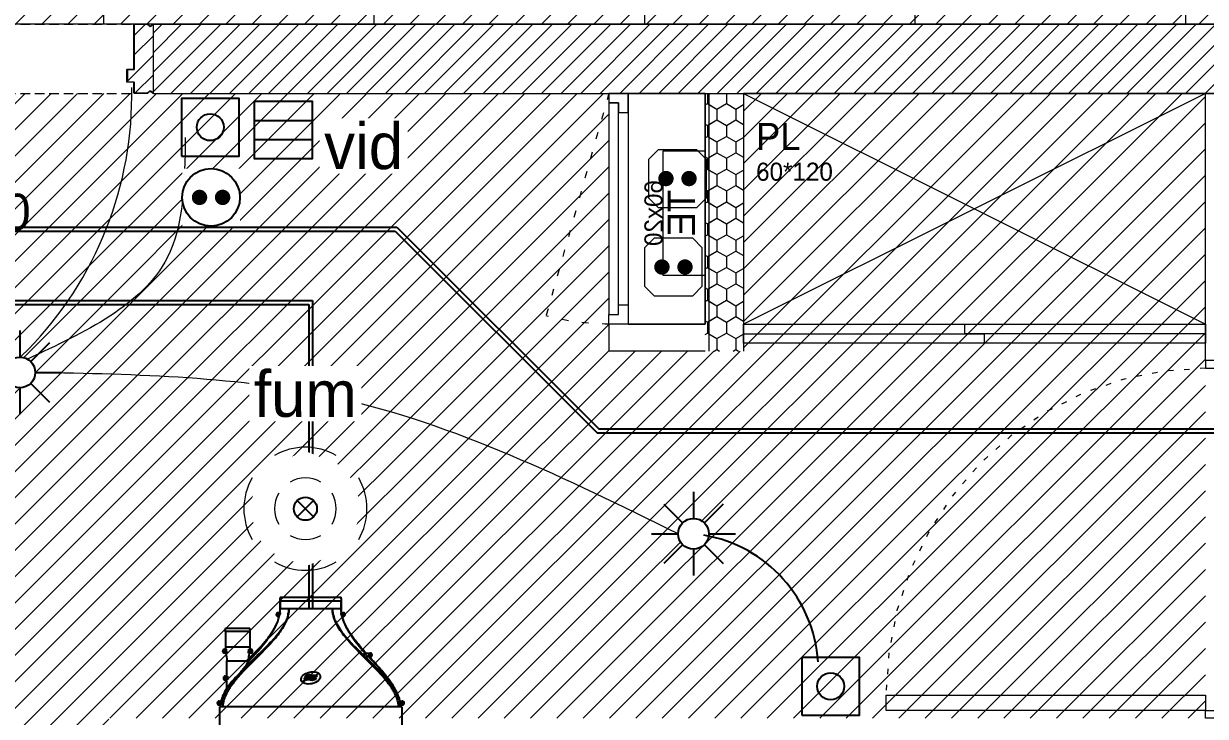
# Model space of a CAD drawing. Header units: centimetres. Extents: x 2666 to 9670, y 1889 to 5633.
# Drawn here: x 5500.8 to 5808, y 3972.4 to 4152.5 of the extents above; entities that cross this region are included whole.
import ezdxf

# ---------------------------------------------------------------- set-up
doc = ezdxf.new("R2010")
doc.units = ezdxf.units.CM
doc.header["$LTSCALE"] = 12.7
for name, pattern in [('Style de ligne -13', [0.295276, 0.19685, -0.098425]), ('Style de ligne -18', [0.328084, 0.109361, -0.218723]), ('Style de ligne -5', [0.41656, 0.13885, -0.27771])]:
    doc.linetypes.add(name, pattern=pattern)
for name, color, linetype, lineweight in [('B Faux plafonds', 7, 'Continuous', 5), ('B Faux plafonds-1', 7, 'Continuous', 5), ('B GÈnÈral', 7, 'Continuous', 5), ('B Général', 7, 'Continuous', 5), ('C ANNOTATIONS-prestations', 7, 'Continuous', 5), ('C ANNOTATIONS-prestations-1', 7, 'Continuous', 5), ('F REMPLISSAGE-TE', 7, 'Continuous', 13), ('F REMPLISSAGE-TE-1', 7, 'Continuous', 5), ('prlm-ELEC-CFA', 1, 'Continuous', 25), ('prlm-ELEC-CFO', 1, 'Continuous', 25), ('prlm-ELEC-SSI', 1, 'Continuous', 25)]:
    doc.layers.add(name, color=color, linetype=linetype, lineweight=lineweight)
doc.layers.add('prlm-CHAUFF', color=4, linetype='Continuous')
doc.styles.add('Eurostile', font='')
doc.styles.add('prlm-elec-cfa', font='comic.ttf', dxfattribs={"height": 12})
doc.styles.add('prlm-elec-ssi', font='comic.ttf', dxfattribs={"height": 12})
doc.styles.get('Eurostile').set_extended_font_data('Eurostile')
pattern_1 = [(45, (0, 0.2205), (-3.5277778, 3.3072917), [])]
pattern_2 = [(-90, (-81.019, 107.5736), (2.4602994, -4.2613636), [2.840909, -5.681818]), (30, (-81.019, 107.5736), (2.4602994, 4.2613636), [2.840909, -5.681818]), (-30, (-76.0983, 104.7327), (4.9205988, -9e-09), [2.840909, -5.681818])]

# ---------------------------------------------------------------- blocks, each defined once
blk = doc.blocks.new('xi.SPOT')
at = {"color": 0, "lineweight": 5}
blk.add_wipeout([(-4, 0), (-2.83, -2.83), (0, -4), (2.83, -2.83), (4, 0), (2.83, 2.83), (0, 4), (-2.83, 2.83)], dxfattribs=at).dxf.layer = 'prlm-ELEC-CFO'
at = {"layer": 'prlm-ELEC-CFO', "color": 0, "linetype": 'ByBlock', "lineweight": -2, "flags": 128}
for points in [[(0, 10.88), (0, 4)], [(-7.69, 7.69), (-2.83, 2.83)], [(7.69, 7.69), (2.83, 2.83)], [(-10.88, 0), (-4, 0)], [(4, 0), (10.88, 0)], [(-2.83, -2.83), (-7.69, -7.69)], [(2.83, -2.83), (7.69, -7.69)], [(0, -4), (0, -10.88)]]:
    blk.add_lwpolyline(points, dxfattribs=at)
at = {"layer": 'prlm-ELEC-CFO', "color": 0, "linetype": 'ByBlock', "lineweight": -2}
blk.add_circle((0, 0), 4, dxfattribs=at)
blk = doc.blocks.new('xi.BP')
at = {"layer": 'prlm-ELEC-CFO', "color": 0, "flags": 128}
blk.add_lwpolyline([(-7.5, -7.5), (7.5, -7.5), (7.5, 7.5), (-7.5, 7.5)], close=True, dxfattribs=at)
at = {"layer": 'prlm-ELEC-CFO', "color": 0}
blk.add_circle((0, 0), 3.5, dxfattribs=at)
blk = doc.blocks.new('xi.FUM')
at = {"color": 0}
blk.add_wipeout([(-10.61, -10.61), (-15, 0), (-10.61, 10.61), (0, 15), (10.61, 10.61), (15, 0), (10.61, -10.61), (0, -15)], dxfattribs=at).dxf.layer = 'prlm-ELEC-SSI'
at = {"layer": 'prlm-ELEC-SSI', "color": 0}
for points in [[(-2.12, 2.12), (2.12, -2.12)], [(2.12, 2.12), (-2.12, -2.12)]]:
    blk.add_lwpolyline(points, dxfattribs=at)
blk.add_circle((0, 0), 3, dxfattribs=at)
at = {"layer": 'prlm-ELEC-SSI', "color": 0, "lineweight": 13}
for radius, start, end in [(16, 60, 120), (16, 150, 210), (8, 60, 120), (16, 330, 30), (8, 150, 210), (8, 330, 30), (8, 240, 300), (16, 240, 300)]:
    blk.add_arc((0, 0), radius, start, end, dxfattribs=at)
blk = doc.blocks.new('xi.VID')
at = {"layer": 'prlm-ELEC-CFA', "color": 0, "linetype": 'ByBlock', "lineweight": -2, "flags": 128}
blk.add_lwpolyline([(-7.5, 7.5), (7.5, 7.5), (7.5, -7.5), (-7.5, -7.5)], close=True, dxfattribs=at)
at = {"layer": 'prlm-ELEC-CFA', "color": 0}
for points in [[(-7.5, 2.5), (7.5, 2.5)], [(-7.5, -2.5), (7.5, -2.5)]]:
    blk.add_lwpolyline(points, dxfattribs=at)
blk = doc.blocks.new('xi.PC')
at = {"color": 0, "lineweight": 5}
blk.add_wipeout([(-7.5, -7.5), (7.5, -7.5), (7.5, 7.5), (-7.5, 7.5)], dxfattribs=at).dxf.layer = 'prlm-ELEC-CFO'
at = {"layer": 'prlm-ELEC-CFO', "color": 0, "linetype": 'ByBlock', "lineweight": 5, "const_width": 2}
for points in [[(-4, 0, 1), (-2, 0, 1)], [(2, 0, 1), (4, 0, 1)]]:
    blk.add_lwpolyline(points, format="xyb", close=True, dxfattribs=at)
at = {"layer": 'prlm-ELEC-CFO', "color": 0, "linetype": 'ByBlock', "lineweight": -2}
blk.add_circle((0, 0), 7.5, dxfattribs=at)
blk = doc.blocks.new('xi.PCGTL')
at = {"layer": 'prlm-ELEC-CFO', "color": 0, "lineweight": 0}
blk.add_lwpolyline([(-7.5, -5), (-5, -7.5), (5, -7.5), (7.5, -5), (7.5, 5), (5, 7.5), (-5, 7.5), (-7.5, 5)], close=True, dxfattribs=at)
at = {"layer": 'prlm-ELEC-CFO', "color": 0, "linetype": 'ByBlock', "lineweight": 5, "const_width": 2}
for points in [[(-4, 0, 1), (-2, 0, 1)], [(2, 0, 1), (4, 0, 1)]]:
    blk.add_lwpolyline(points, format="xyb", close=True, dxfattribs=at)
blk = doc.blocks.new('Placard 60.120')
at = {"layer": 'B Général', "color": 7, "linetype": 'Continuous', "lineweight": 5}
for p, q in [((60, 29.81), (-60, -30.19)), ((-60, 29.81), (60, -30.19))]:
    blk.add_line(p, q, dxfattribs=at)
at = {"layer": 'B Général', "color": 7, "linetype": 'Continuous', "lineweight": 5, "flags": 128}
blk.add_lwpolyline([(60, -30.19), (60, 29.81), (-60, 29.81), (-60, -30.19)], dxfattribs=at)
at = {"layer": 'B Général', "color": 252, "linetype": 'Continuous', "lineweight": 5, "true_color": 0x888888, "flags": 128}
blk.add_lwpolyline([(60, -30.19), (60, -35.19), (-60, -35.19), (-60, -30.19)], close=True, dxfattribs=at)
at = {"layer": 'B Général', "color": 7, "linetype": 'Continuous', "lineweight": 5, "flags": 128}
for points in [[(60, -30.19), (60, -32.69), (-2.5, -32.69), (-2.5, -30.19)], [(2.5, -32.69), (2.5, -35.19), (-60, -35.19), (-60, -32.69)]]:
    blk.add_lwpolyline(points, close=True, dxfattribs=at)
at = {"layer": 'B Général', "color": 7, "insert": (-56.76, 22.1), "char_height": 7.059, "attachment_point": 1, "line_spacing_factor": 0.894142, "style": 'Eurostile'}
blk.add_mtext('PL', dxfattribs=at)
at = {"layer": 'C ANNOTATIONS-prestations', "insert": (-56.76, 9.4), "char_height": 4.706, "attachment_point": 4, "line_spacing_factor": 0.894142, "style": 'Eurostile'}
blk.add_mtext('60*120', dxfattribs=at)
blk = doc.blocks.new('Groupe-12-1')
at = {"layer": 'B Général', "flags": 128}
for points in [[(-31.46, -5.77), (-31.46, -0.77), (-28.96, -0.77), (-28.96, -3.27), (-26.46, -3.27), (-26.46, -5.77)], [(26.04, -0.77), (26.04, -3.27), (-28.96, -3.27), (-28.96, -0.77)], [(28.54, -5.77), (28.54, -0.77), (26.04, -0.77), (26.04, -3.27), (23.54, -3.27), (23.54, -5.77)]]:
    blk.add_lwpolyline(points, close=True, dxfattribs=at)
blk = doc.blocks.new('TE')
at = {"layer": 'B Général', "color": 7, "linetype": 'Style de ligne -5', "lineweight": 5}
blk.add_line((-31.46, -0.77), (26.39, 15.56), dxfattribs=at)
at = {"layer": 'B Général', "flags": 128}
blk.add_lwpolyline([(28.54, -5.77), (28.54, -25.77), (-31.46, -25.77), (-31.46, -5.77)], close=True, dxfattribs=at)
at = {"layer": 'B Général', "color": 7, "flags": 128}
blk.add_lwpolyline([(15.79, -14.77), (15.79, -25.77), (-16.46, -25.77), (-16.46, -14.77)], close=True, dxfattribs=at)
at = {"layer": 'B Général', "color": 7, "linetype": 'Style de ligne -5', "lineweight": 5}
blk.add_arc((-34.54, -0.77), 63.08, 359.9968, 14.9984, dxfattribs=at)
at = {"layer": 'B Général', "color": 7}
blk.add_blockref('Groupe-12-1', (0, 0), dxfattribs=at)
at = {"layer": 'B Général', "insert": (-0.34, -16.07), "char_height": 7.059, "width": 32.25, "attachment_point": 2, "line_spacing_factor": 0.894142, "style": 'Eurostile'}
blk.add_mtext('TE ', dxfattribs=at)
at = {"layer": 'C ANNOTATIONS-prestations', "insert": (-0.34, -14.77), "char_height": 4.706, "width": 32.25, "attachment_point": 8, "line_spacing_factor": 0.894142, "style": 'Eurostile'}
blk.add_mtext('60x20', dxfattribs=at)

msp = doc.modelspace()

# ---------------------------------------------------------------- hatches: boundary and pattern name
at = {"layer": 'B Faux plafonds', "linetype": 'Continuous', "lineweight": 5, "true_color": 0xaaaaaa}
h = msp.add_hatch(dxfattribs=at)
h.set_pattern_fill('F_P__SOFFITE', color=253, style=0, pattern_type=2)
h.set_pattern_definition(pattern_1)
h.paths.add_polyline_path([(4337.44, 3228.48), (4207.44, 3228.48), (4207.44, 4282.39), (4659.96, 4282.39), (4659.96, 4330.39), (5019.96, 4330.39), (5019.96, 4687.89), (5150.04, 4687.72), (5150.04, 4282.39), (6787.89, 4282.39), (6787.89, 4152.39), (4337.44, 4152.39)])
at = {"layer": 'B Faux plafonds-1', "linetype": 'Continuous', "lineweight": 5, "true_color": 0xaaaaaa}
h = msp.add_hatch(dxfattribs=at)
h.set_pattern_fill('F_P__SOFFITE', color=253, style=0, pattern_type=2)
h.set_pattern_definition(pattern_1)
h.paths.add_polyline_path([(5687.94, 4069.39), (5687.95, 4069.39), (5687.95, 4134.39), (5807.96, 4134.39), (5807.96, 3971.89), (5522.96, 3971.89), (5522.96, 3884.39), (5063.69, 3884.39), (5063.69, 3984.39), (5422.09, 3984.39), (5422.09, 4134.39), (5652.94, 4134.39), (5652.94, 4067.39), (5687.94, 4067.39)])
at = {"layer": 'B GÈnÈral', "linetype": 'Continuous', "lineweight": 5}
h = msp.add_hatch(dxfattribs=at)
h.set_pattern_fill('50_BETON', angle=180, style=0, pattern_type=2)
h.set_pattern_definition([(225, (5482.9404, 4143.389), (-2.42535, 2.64583), [])])
edge = h.paths.add_edge_path()
edge.add_line((5534.54, 4152.34), (5533.88, 4151.76))
edge.add_line((5533.88, 4151.76), (5533.87, 4151.75))
edge.add_arc((5533.73, 4151.9), 0.2, 228.9909, 311.0091, ccw=False)
edge.add_line((5533.6, 4151.75), (5533.59, 4151.76))
edge.add_line((5533.59, 4151.76), (5533.04, 4152.25))
edge.add_line((5533.04, 4152.25), (5533.04, 4152.25))
edge.add_arc((5533, 4152.21), 0.05, 48.9909, 90)
edge.add_line((5533, 4152.26), (5533, 4152.26))
edge.add_line((5533, 4152.26), (5529.64, 4152.26))
edge.add_line((5529.64, 4152.26), (5529.63, 4152.26))
edge.add_arc((5529.63, 4152.21), 0.0435, 90, 180)
edge.add_line((5529.59, 4152.21), (5529.59, 4140.69))
edge.add_arc((5529.42, 4140.69), 0.174, 270, 360, ccw=False)
edge.add_line((5529.42, 4140.52), (5529.39, 4140.52))
edge.add_line((5529.39, 4140.52), (5527.84, 4140.52))
edge.add_line((5527.84, 4140.52), (5527.83, 4140.52))
edge.add_arc((5527.83, 4140.48), 0.0435, 90, 180)
edge.add_line((5527.79, 4140.48), (5527.79, 4137.43))
edge.add_arc((5527.83, 4137.43), 0.0435, 180, 270)
edge.add_line((5527.83, 4137.39), (5527.84, 4137.39))
edge.add_line((5527.84, 4137.39), (5529.39, 4137.39))
edge.add_line((5529.39, 4137.39), (5529.42, 4137.39))
edge.add_arc((5529.42, 4137.21), 0.174, 0, 90, ccw=False)
edge.add_line((5529.59, 4137.21), (5529.59, 4134.56))
edge.add_arc((5529.63, 4134.56), 0.0435, 180, 270)
edge.add_line((5529.63, 4134.52), (5529.64, 4134.52))
edge.add_line((5529.64, 4134.52), (5533, 4134.52))
edge.add_line((5533, 4134.52), (5533, 4134.52))
edge.add_arc((5533, 4134.57), 0.05, 270, 311.0091)
edge.add_line((5533.04, 4134.53), (5533.04, 4134.53))
edge.add_line((5533.04, 4134.53), (5533.59, 4135.02))
edge.add_line((5533.59, 4135.02), (5533.6, 4135.02))
edge.add_arc((5533.73, 4134.87), 0.2, 53.0967, 131.0091, ccw=False)
edge.add_line((5533.85, 4135.03), (5533.87, 4135.02))
edge.add_line((5533.87, 4135.02), (5534.38, 4134.58))
edge.add_line((5534.38, 4134.58), (5534.38, 4134.58))
edge.add_line((5534.38, 4134.58), (5534.54, 4134.44))
edge.add_line((5534.54, 4134.44), (5534.54, 4152.34))
h = msp.add_hatch(dxfattribs=at)
h.set_pattern_fill('50_BETON', style=0, pattern_type=2)
h.set_pattern_definition([(45, (0, 0), (2.4253472, -2.6458333), [])])
h.paths.add_polyline_path([(5534.54, 4152.39), (5534.54, 4134.39), (6589.65, 4134.39), (6589.65, 4152.39)])
h = msp.add_hatch(dxfattribs=at)
h.set_pattern_fill('PSE', angle=-90, style=0, pattern_type=2)
h.set_pattern_definition(pattern_2)
h.paths.add_polyline_path([(5677.94, 4134.39), (5687.94, 4134.39), (5687.94, 4067.39), (5677.94, 4067.39)])
at = {"layer": 'C ANNOTATIONS-prestations-1', "linetype": 'Continuous', "lineweight": 9, "true_color": 0x989898}
h = msp.add_hatch(dxfattribs=at)
h.set_pattern_fill('DALETTES TERRASSE 50X50', color=252, scale=1.406016, style=0, pattern_type=2)
h.set_pattern_definition([(0, (4678, 4152.39), (4e-15, -70.3008), []), (-90, (4678, 4152.39), (70.3008, 0), [])])
h.paths.add_polyline_path([(4337.44, 3228.48), (4207.44, 3228.48), (4207.44, 4282.39), (4659.96, 4282.39), (4659.96, 4330.39), (5019.96, 4330.39), (5019.96, 4687.89), (5150.04, 4687.72), (5150.04, 4282.39), (6787.89, 4282.39), (6787.89, 4152.39), (4337.44, 4152.39)])
at = {"layer": 'F REMPLISSAGE-TE-1', "linetype": 'Continuous', "lineweight": 5}
h = msp.add_hatch(dxfattribs=at)
h.set_pattern_fill('PSE', angle=-90, style=0, pattern_type=2)
h.set_pattern_definition(pattern_2)
h.paths.add_polyline_path([(5678.94, 4134.39), (5677.94, 4134.39), (5677.94, 4067.39), (5678.94, 4067.39)])
h = msp.add_hatch(dxfattribs=at)
h.set_pattern_fill('PSE', angle=-90, style=0, pattern_type=2)
h.set_pattern_definition(pattern_2)
h.paths.add_polyline_path([(5687.94, 4134.39), (5678.94, 4134.39), (5678.94, 4067.39), (5687.94, 4067.39)])

# ---------------------------------------------------------------- linework, layer by layer
at = {"layer": 'B Général', "linetype": 'Style de ligne -13', "lineweight": 5}
for p, q in [((5436.24, 4152.39), (5529.64, 4152.39)), ((5436.24, 4134.39), (5529.64, 4134.39))]:
    msp.add_line(p, q, dxfattribs=at)
at = {"layer": 'B Général', "color": 7, "linetype": 'Continuous', "lineweight": 18}
for p, q in [((5534.54, 4152.39), (6589.65, 4152.39)), ((5534.54, 4134.39), (6191.89, 4134.39))]:
    msp.add_line(p, q, dxfattribs=at)
at = {"layer": 'B Général', "color": 7, "linetype": 'Continuous', "lineweight": 5}
for p, q in [((5534.54, 4152.39), (6589.65, 4152.39)), ((5534.54, 4134.39), (5534.54, 4152.39)), ((5534.54, 4134.39), (6191.89, 4134.39)), ((5812.96, 4134.39), (5807.96, 4134.39)), ((5807.96, 4064.89), (5807.96, 4134.39)), ((5677.94, 4074.39), (5652.94, 4074.39)), ((5652.94, 4074.39), (5652.94, 4067.39)), ((5677.94, 4074.39), (5652.94, 4074.39)), ((5677.94, 4067.39), (5652.94, 4067.39)), ((5677.94, 4067.39), (5652.94, 4067.39)), ((5812.96, 4064.89), (5807.96, 4064.89))]:
    msp.add_line(p, q, dxfattribs=at)
at = {"layer": 'B Général', "color": 7, "linetype": 'Continuous', "lineweight": 13}
for p, q in [((5677.94, 4134.39), (5677.94, 4074.39)), ((5687.94, 4134.39), (5687.94, 4067.39)), ((5807.96, 4064.89), (5807.96, 4134.39)), ((5677.94, 4067.39), (5677.94, 4067.39))]:
    msp.add_line(p, q, dxfattribs=at)
at = {"layer": 'B Général', "linetype": 'Continuous', "lineweight": 5, "flags": 128}
msp.add_lwpolyline([(5529.44, 4134.56), (5529.44, 4137.21, 0.414214), (5529.4, 4137.26), (5529.39, 4137.26), (5527.84, 4137.26), (5527.81, 4137.26, -0.414214), (5527.64, 4137.43), (5527.64, 4140.48, -0.414214), (5527.81, 4140.65), (5527.84, 4140.65), (5529.39, 4140.65), (5529.4, 4140.65, 0.414214), (5529.44, 4140.69), (5529.44, 4152.21, -0.414214), (5529.61, 4152.39), (5529.64, 4152.39), (5533, 4152.39), (5533.01, 4152.39, -0.18087), (5533.14, 4152.34), (5533.14, 4152.34), (5533.7, 4151.85), (5533.7, 4151.85, 0.373975), (5533.77, 4151.85), (5533.77, 4151.85), (5534.43, 4152.43), (5534.54, 4152.34), (5533.88, 4151.76), (5533.87, 4151.75, -0.373975), (5533.6, 4151.75), (5533.59, 4151.76), (5533.04, 4152.25), (5533.04, 4152.25, 0.18087), (5533, 4152.26), (5533, 4152.26), (5529.64, 4152.26), (5529.63, 4152.26, 0.414214), (5529.59, 4152.21), (5529.59, 4140.69, -0.414214), (5529.42, 4140.52), (5529.39, 4140.52), (5527.84, 4140.52), (5527.83, 4140.52, 0.414214), (5527.79, 4140.48), (5527.79, 4137.43, 0.414214), (5527.83, 4137.39), (5527.84, 4137.39), (5529.39, 4137.39), (5529.42, 4137.39, -0.414214), (5529.59, 4137.21), (5529.59, 4134.56, 0.414214), (5529.63, 4134.52), (5529.64, 4134.52), (5533, 4134.52), (5533, 4134.52, 0.18087), (5533.04, 4134.53), (5533.04, 4134.53), (5533.59, 4135.02), (5533.6, 4135.02, -0.353689), (5533.85, 4135.03), (5533.87, 4135.02), (5534.38, 4134.58), (5534.38, 4134.58), (5534.54, 4134.44), (5534.43, 4134.35), (5533.82, 4134.88, 0.385556), (5533.71, 4134.93), (5533.7, 4134.92), (5533.14, 4134.44), (5533.14, 4134.44, -0.18087), (5533.01, 4134.39), (5533, 4134.39), (5529.64, 4134.39), (5529.61, 4134.39, -0.414214)], format="xyb", close=True, dxfattribs=at)
at = {"layer": 'B Général', "color": 7, "linetype": 'Continuous', "lineweight": 5, "flags": 128}
for points in [[(5807.96, 4064.89), (5807.96, 4062.89), (5810.46, 4062.89), (5810.46, 4059.89), (5812.96, 4059.89), (5812.96, 4064.89), (5812.96, 4064.89), (5812.96, 4064.89), (5808.68, 4064.89), (5808.68, 4064.89)], [(5807.96, 3971.89), (5807.96, 3973.89), (5810.46, 3973.89), (5810.46, 3976.89), (5812.96, 3976.89), (5812.96, 3971.89)]]:
    msp.add_lwpolyline(points, close=True, dxfattribs=at)
at = {"layer": 'B Général', "linetype": 'Style de ligne -18', "lineweight": 5, "flags": 128}
msp.add_lwpolyline([(5807.96, 4062.89), (5797.13, 4062.16), (5786.48, 4059.99), (5776.2, 4056.42), (5766.46, 4051.5), (5757.44, 4045.32), (5749.27, 4037.99), (5742.12, 4029.63), (5736.08, 4020.39), (5731.28, 4010.42), (5727.79, 3999.89), (5725.67, 3988.98), (5724.96, 3977.89)], dxfattribs=at)
at = {"layer": 'B Général', "flags": 128}
msp.add_lwpolyline([(5807.96, 3973.89), (5724.96, 3973.89), (5724.96, 3977.89), (5807.96, 3977.89)], close=True, dxfattribs=at)
at = {"layer": 'B Général', "color": 7, "linetype": 'Continuous', "lineweight": 5}
msp.add_arc((5434.44, 4133.89), 94.5, 270, 1.2323, dxfattribs=at)
at = {"layer": 'C ANNOTATIONS-prestations', "color": 7, "linetype": 'Continuous', "lineweight": 5, "flags": 128}
msp.add_lwpolyline([(4337.44, 3228.48), (4207.44, 3228.48), (4207.44, 4282.39), (4659.96, 4282.39), (4659.96, 4330.39), (5019.96, 4330.39), (5019.96, 4687.89), (5150.04, 4687.72), (5150.04, 4282.39), (6787.89, 4282.39), (6787.89, 4152.39), (4337.44, 4152.39)], close=True, dxfattribs=at)
msp.add_lwpolyline([(4337.44, 3228.48), (4207.44, 3228.48), (4207.44, 4282.39), (4659.96, 4282.39), (4659.96, 4330.39), (5019.96, 4330.39), (5019.96, 4687.89), (5150.04, 4687.72), (5150.04, 4282.39), (6787.89, 4282.39), (6787.89, 4152.39), (4337.44, 4152.39)], close=True, dxfattribs=at)
at = {"layer": 'F REMPLISSAGE-TE', "color": 7, "linetype": 'Continuous', "lineweight": 5}
msp.add_line((5678.94, 4134.39), (5678.94, 4067.39), dxfattribs=at)
msp.add_line((5678.94, 4134.39), (5678.94, 4067.39), dxfattribs=at)
at = {"layer": 'prlm-CHAUFF', "ltscale": 50}
for p, q in [((5282.95, 4099.59), (5597.84, 4099.59)), ((5282.95, 4098.59), (5597.42, 4098.59)), ((5597.42, 4098.59), (5649.86, 4046.15)), ((5597.84, 4099.59), (5650.28, 4047.15)), ((5282.85, 4080.49), (5575.93, 4080.49)), ((5282.85, 4079.49), (5574.93, 4079.49)), ((5574.93, 4079.49), (5574.93, 4000.34)), ((5575.93, 4080.49), (5575.93, 4000.34)), ((5649.86, 4046.15), (6013.16, 4046.15)), ((5650.28, 4047.15), (6014.16, 4047.15)), ((5567.43, 4002.44), (5583.43, 4002.44)), ((5567.53, 4003.34), (5583.33, 4003.34)), ((5567.53, 4002.44), (5567.53, 4000.34)), ((5567.53, 4000.34), (5567.53, 4002.44)), ((5583.33, 4002.44), (5583.33, 4000.34)), ((5583.33, 4000.34), (5583.33, 4002.44)), ((5566.92, 3998.99), (5567.02, 3998.99)), ((5566.92, 3998.89), (5566.92, 3998.99)), ((5567.52, 3999.34), (5566.97, 3999.34)), ((5567.02, 3998.99), (5567.02, 3998.89)), ((5567.27, 3998.34), (5567.47, 3999.02)), ((5567.52, 3999.34), (5567.47, 3999.02)), ((5569.76, 4000.34), (5567.53, 4000.34)), ((5581.1, 4000.34), (5569.76, 4000.34)), ((5583.33, 4000.34), (5581.1, 4000.34)), ((5583.38, 3999.02), (5583.33, 3999.34)), ((5583.33, 3999.34), (5583.88, 3999.34)), ((5583.58, 3998.34), (5583.38, 3999.02)), ((5583.83, 3998.99), (5583.93, 3998.99)), ((5583.83, 3998.89), (5583.83, 3998.99)), ((5583.93, 3998.99), (5583.93, 3998.89)), ((5566.81, 3998.79), (5566.81, 3998.89)), ((5566.81, 3998.89), (5566.92, 3998.89)), ((5566.92, 3998.79), (5566.81, 3998.79)), ((5566.92, 3998.68), (5566.92, 3998.79)), ((5567.02, 3998.68), (5566.92, 3998.68)), ((5566.97, 3998.34), (5567.27, 3998.34)), ((5567.02, 3998.89), (5567.13, 3998.89)), ((5567.13, 3998.79), (5567.02, 3998.79)), ((5567.02, 3998.79), (5567.02, 3998.68)), ((5567.13, 3998.89), (5567.13, 3998.79)), ((5583.88, 3998.34), (5583.58, 3998.34)), ((5583.73, 3998.79), (5583.73, 3998.89)), ((5583.73, 3998.89), (5583.83, 3998.89)), ((5583.83, 3998.79), (5583.73, 3998.79)), ((5583.83, 3998.68), (5583.83, 3998.79)), ((5583.93, 3998.68), (5583.83, 3998.68)), ((5583.93, 3998.89), (5584.04, 3998.89)), ((5584.04, 3998.79), (5583.93, 3998.79)), ((5583.93, 3998.79), (5583.93, 3998.68)), ((5584.04, 3998.89), (5584.04, 3998.79)), ((5559.68, 3994.44), (5553.18, 3994.44)), ((5553.28, 3995.34), (5559.58, 3995.34)), ((5553.28, 3994.44), (5553.28, 3990.34)), ((5553.28, 3994.44), (5553.28, 3990.34)), ((5559.58, 3994.44), (5559.58, 3990.34)), ((5559.58, 3994.44), (5559.58, 3990.34)), ((5566.02, 3995.32), (5566.02, 3995.32)), ((5584.54, 3995.86), (5584.51, 3995.86)), ((5584.83, 3995.32), (5584.81, 3995.32)), ((5553.03, 3989.84), (5553.46, 3989.84)), ((5559.58, 3990.34), (5553.28, 3990.34)), ((5553.46, 3989.84), (5553.58, 3988.89)), ((5559.28, 3988.89), (5559.39, 3989.84)), ((5559.39, 3989.84), (5559.83, 3989.84)), ((5552.87, 3989.39), (5552.98, 3989.39)), ((5552.87, 3989.29), (5552.87, 3989.39)), ((5552.98, 3989.29), (5552.87, 3989.29)), ((5552.98, 3989.49), (5553.08, 3989.49)), ((5552.98, 3989.39), (5552.98, 3989.49)), ((5552.98, 3989.18), (5552.98, 3989.29)), ((5553.08, 3989.18), (5552.98, 3989.18)), ((5553.58, 3988.84), (5553.03, 3988.84)), ((5553.08, 3989.49), (5553.08, 3989.39)), ((5553.08, 3989.39), (5553.18, 3989.39)), ((5553.18, 3989.29), (5553.08, 3989.29)), ((5553.08, 3989.29), (5553.08, 3989.18)), ((5553.18, 3989.39), (5553.18, 3989.29)), ((5553.58, 3988.89), (5553.58, 3988.84)), ((5553.63, 3986.84), (5559.23, 3986.84)), ((5553.63, 3982.84), (5553.63, 3986.84)), ((5553.63, 3982.84), (5553.63, 3986.84)), ((5559.23, 3986.68), (5561.3, 3988.84)), ((5561.3, 3988.84), (5559.23, 3986.68)), ((5559.23, 3986.68), (5559.23, 3986.84)), ((5559.23, 3986.68), (5559.23, 3986.84)), ((5559.28, 3988.84), (5559.28, 3988.89)), ((5559.83, 3988.84), (5559.28, 3988.84)), ((5559.67, 3989.29), (5559.67, 3989.39)), ((5559.67, 3989.39), (5559.78, 3989.39)), ((5559.78, 3989.29), (5559.67, 3989.29)), ((5559.78, 3989.49), (5559.88, 3989.49)), ((5559.78, 3989.39), (5559.78, 3989.49)), ((5559.78, 3989.18), (5559.78, 3989.29)), ((5559.88, 3989.18), (5559.78, 3989.18)), ((5559.88, 3989.49), (5559.88, 3989.39)), ((5559.88, 3989.39), (5559.98, 3989.39)), ((5559.88, 3989.29), (5559.88, 3989.18)), ((5559.98, 3989.29), (5559.88, 3989.29)), ((5559.98, 3989.39), (5559.98, 3989.29)), ((5590.25, 3987.84), (5589.25, 3988.84)), ((5589.25, 3988.84), (5590.87, 3988.84)), ((5590.87, 3987.84), (5590.25, 3987.84)), ((5590.71, 3988.29), (5590.71, 3988.39)), ((5590.71, 3988.39), (5590.82, 3988.39)), ((5590.82, 3988.29), (5590.71, 3988.29)), ((5590.82, 3988.49), (5590.92, 3988.49)), ((5590.82, 3988.39), (5590.82, 3988.49)), ((5590.82, 3988.18), (5590.82, 3988.29)), ((5590.92, 3988.18), (5590.82, 3988.18)), ((5590.92, 3988.49), (5590.92, 3988.39)), ((5590.92, 3988.39), (5591.02, 3988.39)), ((5590.92, 3988.29), (5590.92, 3988.18)), ((5591.02, 3988.29), (5590.92, 3988.29)), ((5591.02, 3988.39), (5591.02, 3988.29)), ((5553.07, 3982.29), (5553.07, 3982.39)), ((5553.07, 3982.39), (5553.18, 3982.39)), ((5553.18, 3982.29), (5553.07, 3982.29)), ((5553.18, 3982.49), (5553.28, 3982.49)), ((5553.18, 3982.39), (5553.18, 3982.49)), ((5553.18, 3982.18), (5553.18, 3982.29)), ((5553.28, 3982.18), (5553.18, 3982.18)), ((5553.23, 3982.84), (5553.78, 3982.84)), ((5553.78, 3981.84), (5553.23, 3981.84)), ((5553.28, 3982.49), (5553.28, 3982.39)), ((5553.28, 3982.39), (5553.38, 3982.39)), ((5553.28, 3982.29), (5553.28, 3982.18)), ((5553.38, 3982.29), (5553.28, 3982.29)), ((5553.38, 3982.39), (5553.38, 3982.29)), ((5553.63, 3979.71), (5553.63, 3981.84)), ((5553.63, 3979.71), (5553.63, 3981.84)), ((5553.78, 3982.84), (5553.78, 3981.84)), ((5551.47, 3975.79), (5551.47, 3975.89)), ((5551.47, 3975.89), (5551.58, 3975.89)), ((5551.58, 3975.79), (5551.47, 3975.79)), ((5551.58, 3975.99), (5551.68, 3975.99)), ((5551.58, 3975.89), (5551.58, 3975.99)), ((5551.58, 3975.68), (5551.58, 3975.79)), ((5551.68, 3975.68), (5551.58, 3975.68)), ((5551.63, 3976.34), (5552.24, 3976.34)), ((5552.07, 3975.34), (5551.63, 3975.34)), ((5551.68, 3975.99), (5551.68, 3975.89)), ((5551.68, 3975.89), (5551.78, 3975.89)), ((5551.68, 3975.79), (5551.68, 3975.68)), ((5551.78, 3975.79), (5551.68, 3975.79)), ((5599.13, 3974.84), (5551.73, 3974.84)), ((5551.73, 3974.84), (5551.73, 3966.84)), ((5551.78, 3975.89), (5551.78, 3975.79)), ((5552.06, 3975.25), (5552.07, 3975.34)), ((5598.61, 3976.34), (5599.23, 3976.34)), ((5598.79, 3975.25), (5598.78, 3975.34)), ((5599.23, 3975.34), (5598.78, 3975.34)), ((5599.07, 3975.79), (5599.07, 3975.89)), ((5599.07, 3975.89), (5599.18, 3975.89)), ((5599.18, 3975.79), (5599.07, 3975.79)), ((5599.13, 3974.84), (5599.13, 3966.84)), ((5599.18, 3975.99), (5599.28, 3975.99)), ((5599.18, 3975.89), (5599.18, 3975.99)), ((5599.18, 3975.68), (5599.18, 3975.79)), ((5599.28, 3975.68), (5599.18, 3975.68)), ((5599.28, 3975.99), (5599.28, 3975.89)), ((5599.28, 3975.89), (5599.38, 3975.89)), ((5599.28, 3975.79), (5599.28, 3975.68)), ((5599.38, 3975.79), (5599.28, 3975.79)), ((5599.38, 3975.89), (5599.38, 3975.79))]:
    msp.add_line(p, q, dxfattribs=at)
for centre, radius in [((5566.97, 3998.84), 0.3), ((5566.97, 3998.84), 0.25), ((5583.88, 3998.84), 0.3), ((5583.88, 3998.84), 0.25), ((5553.03, 3989.34), 0.3), ((5553.03, 3989.34), 0.25), ((5559.83, 3989.34), 0.3), ((5559.83, 3989.34), 0.25), ((5590.87, 3988.34), 0.3), ((5590.87, 3988.34), 0.25), ((5553.23, 3982.34), 0.3), ((5553.23, 3982.34), 0.25), ((5551.63, 3975.84), 0.3), ((5551.63, 3975.84), 0.25), ((5599.23, 3975.84), 0.3), ((5599.23, 3975.84), 0.25)]:
    msp.add_circle(centre, radius, dxfattribs=at)
for centre, radius, start, end in [((5569.41, 4002.67), 2, 160.5755, 186.7441), ((5569.41, 4002.67), 2, 160.5755, 186.7441), ((5581.44, 4002.67), 2, 353.2559, 19.4245), ((5581.44, 4002.67), 2, 353.2559, 19.4245), ((5566.97, 3998.84), 0.5, 90, 270), ((5559.76, 4000.34), 7.77, 352.5456, 359.9423), ((5559.7, 4000.35), 7.82, 352.5763, 359.9264), ((5560.36, 4000.32), 7.17, 352.0923, 353.5448), ((5560.36, 4000.32), 7.17, 353.9053, 0.1157), ((5590.54, 4000.33), 7.25, 179.9215, 187.8382), ((5591.1, 4000.34), 7.77, 180.0577, 187.4544), ((5591.15, 4000.35), 7.82, 180.0736, 187.4237), ((5583.88, 3998.84), 0.5, 270, 90), ((5555.91, 4001.31), 11.74, 332.3321, 345.441), ((5556.27, 4001.16), 11.35, 332.1374, 345.6929), ((5596.53, 4001.82), 13.43, 192.9954, 216.0824), ((5594.58, 4001.16), 11.35, 194.4106, 207.8626), ((5555.16, 3994.67), 2, 160.5755, 186.7441), ((5555.16, 3994.67), 2, 160.5755, 186.7441), ((5557.69, 3994.67), 2, 353.2559, 19.4245), ((5557.69, 3994.67), 2, 353.2559, 19.4245), ((5532.29, 4014.9), 39, 319.3887, 329.86), ((5532.29, 4014.9), 39, 319.3887, 329.8601), ((5548.51, 4005), 20.01, 331.0483, 332.7983), ((5548.51, 4005), 20.01, 331.0482, 332.7982), ((5602.34, 4005), 20.01, 207.2018, 208.9518), ((5618.56, 4014.9), 39, 210.1399, 220.6113), ((5618.56, 4014.9), 39, 212.5506, 220.6113), ((5553.03, 3989.34), 0.5, 90, 270), ((5559.83, 3989.34), 0.5, 270, 90), ((5552.92, 3996.94), 11.66, 315.9701, 320.4245), ((5552.66, 3997.16), 11.99, 316.0326, 320.3619), ((5597.94, 3996.94), 11.66, 219.5755, 224.0299), ((5598.19, 3997.16), 11.99, 219.6381, 223.9674), ((5590.87, 3988.34), 0.5, 270, 90), ((5530.68, 4006.88), 35.1, 315.7111, 319.5265), ((5553.23, 3982.34), 0.5, 90, 270), ((5572.94, 3966.06), 23.65, 136.4099, 144.7501), ((5551.63, 3975.84), 0.5, 90, 270), ((5564.01, 3973.48), 12.12, 163.7263, 166.3852), ((5599.23, 3975.84), 0.5, 270, 90)]:
    msp.add_arc(centre, radius, start, end, dxfattribs=at)
msp.add_ellipse((5575.43, 3982.38), major_axis=(2.49, 0.57), ratio=0.600775, dxfattribs=at)
for points, knots in [([(5569.76, 4000.34), (5569.75, 4000.17), (5569.75, 4000), (5569.72, 3999.66), (5569.71, 3999.49), (5569.63, 3998.98), (5569.56, 3998.65), (5569.38, 3998), (5569.27, 3997.68), (5569.02, 3997.05), (5568.88, 3996.74), (5568.42, 3995.84), (5568.08, 3995.27), (5567.35, 3994.17), (5566.96, 3993.65), (5565.74, 3992.11), (5564.86, 3991.13), (5563.04, 3989.23), (5562.11, 3988.3), (5560.24, 3986.44), (5559.31, 3985.51), (5557.48, 3983.61), (5556.59, 3982.64), (5555.35, 3981.11), (5554.95, 3980.59), (5554.4, 3979.77), (5554.22, 3979.5), (5553.87, 3978.93), (5553.71, 3978.64), (5553.25, 3977.75), (5553, 3977.14), (5552.73, 3976.19), (5552.65, 3975.87), (5552.57, 3975.31), (5552.55, 3975.07), (5552.53, 3974.84)], [0, 0, 0, 0, 0.015625, 0.015625, 0.03125, 0.03125, 0.0625, 0.0625, 0.09375, 0.09375, 0.125, 0.125, 0.1875, 0.1875, 0.25, 0.25, 0.375, 0.375, 0.5, 0.5, 0.625, 0.625, 0.75, 0.75, 0.8125, 0.8125, 0.84375, 0.84375, 0.875, 0.875, 0.9375, 0.9375, 0.96875, 0.96875, 0.9907189, 0.9907189, 0.9907189, 0.9907189]), ([(5557.39, 3984.1), (5558.58, 3985.34), (5559.83, 3986.54), (5562.33, 3988.94), (5563.58, 3990.13), (5565.36, 3992.01), (5565.94, 3992.65), (5567.04, 3993.97), (5567.56, 3994.66), (5568.27, 3995.75), (5568.49, 3996.12), (5568.91, 3996.91), (5569.09, 3997.31), (5569.41, 3998.14), (5569.53, 3998.57), (5569.66, 3999.23), (5569.7, 3999.45), (5569.73, 3999.78), (5569.74, 3999.89), (5569.75, 4000.12), (5569.76, 4000.23), (5569.76, 4000.34)], [0, 0, 0, 0, 0.25, 0.25, 0.5, 0.5, 0.625, 0.625, 0.75, 0.75, 0.8125, 0.8125, 0.875, 0.875, 0.9375, 0.9375, 0.96875, 0.96875, 0.984375, 0.984375, 1, 1, 1, 1]), ([(5581.1, 4000.34), (5581.1, 4000.17), (5581.1, 3999.99), (5581.13, 3999.65), (5581.15, 3999.48), (5581.23, 3998.97), (5581.31, 3998.64), (5581.51, 3997.98), (5581.62, 3997.66), (5581.89, 3997.03), (5582.04, 3996.72), (5582.53, 3995.82), (5582.89, 3995.26), (5583.66, 3994.17), (5584.07, 3993.65), (5585.35, 3992.13), (5586.27, 3991.17), (5588.15, 3989.29), (5589.11, 3988.37), (5591.03, 3986.53), (5591.99, 3985.6), (5593.86, 3983.71), (5594.76, 3982.73), (5596.02, 3981.19), (5596.42, 3980.66), (5596.98, 3979.84), (5597.16, 3979.56), (5597.5, 3978.98), (5597.66, 3978.69), (5598.12, 3977.79), (5598.37, 3977.17), (5598.63, 3976.21), (5598.7, 3975.88), (5598.79, 3975.32), (5598.81, 3975.08), (5598.82, 3974.84)], [0, 0, 0, 0, 0.015625, 0.015625, 0.03125, 0.03125, 0.0625, 0.0625, 0.09375, 0.09375, 0.125, 0.125, 0.1875, 0.1875, 0.25, 0.25, 0.375, 0.375, 0.5, 0.5, 0.625, 0.625, 0.75, 0.75, 0.8125, 0.8125, 0.84375, 0.84375, 0.875, 0.875, 0.9375, 0.9375, 0.96875, 0.96875, 0.9908046, 0.9908046, 0.9908046, 0.9908046]), ([(5598.32, 3974.84), (5598.31, 3975.07), (5598.28, 3975.31), (5598.2, 3975.87), (5598.13, 3976.19), (5597.85, 3977.14), (5597.6, 3977.75), (5597.14, 3978.64), (5596.98, 3978.93), (5596.64, 3979.5), (5596.46, 3979.77), (5595.9, 3980.59), (5595.5, 3981.11), (5594.27, 3982.64), (5593.38, 3983.61), (5591.55, 3985.51), (5590.61, 3986.44), (5588.74, 3988.3), (5587.81, 3989.23), (5586, 3991.13), (5585.12, 3992.11), (5583.89, 3993.65), (5583.5, 3994.18), (5582.77, 3995.27), (5582.43, 3995.84), (5581.98, 3996.74), (5581.84, 3997.05), (5581.59, 3997.68), (5581.48, 3998), (5581.29, 3998.65), (5581.22, 3998.99), (5581.15, 3999.49), (5581.13, 3999.66), (5581.1, 4000), (5581.1, 4000.17), (5581.1, 4000.34)], [0.0092808, 0.0092808, 0.0092808, 0.0092808, 0.03125, 0.03125, 0.0625, 0.0625, 0.125, 0.125, 0.15625, 0.15625, 0.1875, 0.1875, 0.25, 0.25, 0.375, 0.375, 0.5, 0.5, 0.625, 0.625, 0.75, 0.75, 0.8125, 0.8125, 0.875, 0.875, 0.90625, 0.90625, 0.9375, 0.9375, 0.96875, 0.96875, 0.984375, 0.984375, 1, 1, 1, 1]), ([(5566.52, 3996.3), (5566.37, 3995.96), (5566, 3995.25), (5565.35, 3994.19), (5564.6, 3993.1), (5563.77, 3992.02), (5562.89, 3990.94), (5561.78, 3989.65), (5560.56, 3988.3), (5559.62, 3987.27), (5559.22, 3986.83)], [0.1568082, 0.1568082, 0.1568082, 0.1568082, 0.2305418, 0.3149874, 0.4025619, 0.4929385, 0.5856877, 0.6803551, 0.8317746, 0.9509578, 0.9509578, 0.9509578, 0.9509578]), ([(5589.81, 3988.84), (5589.49, 3989.19), (5588.79, 3989.98), (5587.75, 3991.19), (5586.8, 3992.37), (5586.01, 3993.45), (5585.36, 3994.43), (5584.8, 3995.36), (5584.48, 3995.98), (5584.34, 3996.27)], [0.5730592, 0.5730592, 0.5730592, 0.5730592, 0.626259, 0.6884084, 0.7489718, 0.7930827, 0.8358988, 0.8773199, 0.9123747, 0.9123747, 0.9123747, 0.9123747]), ([(5557.39, 3984.1), (5557.62, 3984.36), (5557.84, 3984.63), (5558.26, 3985.14), (5558.45, 3985.39), (5558.79, 3985.86), (5558.94, 3986.09), (5559.1, 3986.37), (5559.15, 3986.45), (5559.21, 3986.59), (5559.23, 3986.65), (5559.23, 3986.68)], [0, 0, 0, 0, 0.25, 0.25, 0.5, 0.5, 0.75, 0.75, 0.875, 0.875, 1, 1, 1, 1]), ([(5598.62, 3976.34), (5598.55, 3976.62), (5598.47, 3976.91), (5598.29, 3977.48), (5598.18, 3977.76), (5597.84, 3978.58), (5597.57, 3979.11), (5596.99, 3980.14), (5596.67, 3980.63), (5596, 3981.61), (5595.64, 3982.09), (5594.54, 3983.49), (5593.76, 3984.38), (5592.16, 3986.13), (5591.34, 3986.98), (5590.52, 3987.84)], [0, 0, 0, 0, 0.0625, 0.0625, 0.125, 0.125, 0.25, 0.25, 0.375, 0.375, 0.5, 0.5, 0.75, 0.75, 1, 1, 1, 1]), ([(5596.83, 3980.38), (5596.72, 3980.55), (5596.4, 3981.04), (5595.83, 3981.85), (5595.09, 3982.82), (5594.3, 3983.79), (5593.38, 3984.87), (5592.33, 3986.06), (5591.4, 3987.08), (5590.86, 3987.67), (5590.71, 3987.84)], [0.1694223, 0.1694223, 0.1694223, 0.1694223, 0.1906001, 0.2339285, 0.2787061, 0.3247019, 0.3716424, 0.4351709, 0.4991397, 0.523565, 0.523565, 0.523565, 0.523565]), ([(5552.03, 3974.84), (5552.05, 3975.11), (5552.07, 3975.39), (5552.18, 3976.03), (5552.26, 3976.39), (5552.59, 3977.44), (5552.89, 3978.12), (5553.6, 3979.43), (5554.01, 3980.05), (5554.87, 3981.24), (5555.33, 3981.81), (5555.81, 3982.37)], [0.0331631, 0.0331631, 0.0331631, 0.0331631, 0.125, 0.125, 0.25, 0.25, 0.5, 0.5, 0.75, 0.75, 1, 1, 1, 1]), ([(5573.49, 3981.46), (5574.21, 3982.18), (5574.59, 3982.28), (5574.98, 3982.24), (5575.59, 3982.17), (5576.24, 3981.77), (5576.97, 3982.34)], [0, 0, 0, 0, 0.389075, 0.389075, 0.389075, 1, 1, 1, 1]), ([(5573.8, 3982.51), (5574.52, 3983.23), (5574.9, 3983.32), (5575.29, 3983.28), (5575.9, 3983.22), (5576.55, 3982.81), (5577.28, 3983.39)], [0, 0, 0, 0, 0.389075, 0.389075, 0.389075, 1, 1, 1, 1]), ([(5552.24, 3976.34), (5552.3, 3976.63), (5552.39, 3976.93), (5552.53, 3977.36), (5552.58, 3977.51), (5552.69, 3977.8), (5552.75, 3977.94), (5552.93, 3978.36), (5553.06, 3978.64), (5553.33, 3979.18), (5553.47, 3979.45), (5553.63, 3979.71)], [0, 0, 0, 0, 0.25, 0.25, 0.375, 0.375, 0.5, 0.5, 0.75, 0.75, 1, 1, 1, 1]), ([(5553.63, 3979.71), (5553.47, 3979.44), (5553.31, 3979.15), (5553.03, 3978.58), (5552.89, 3978.28), (5552.65, 3977.69), (5552.53, 3977.39), (5552.42, 3977.01), (5552.39, 3976.94), (5552.37, 3976.87)], [0, 0, 0, 0, 0.25, 0.25, 0.5, 0.5, 0.75, 0.75, 0.8062429, 0.8062429, 0.8062429, 0.8062429])]:
    msp.add_open_spline(points, degree=3, knots=knots, dxfattribs=at)
for points in [[(5553.28, 3990.34), (5553.28, 3990.17), (5553.28, 3990), (5553.3, 3989.84)], [(5553.28, 3990.34), (5553.28, 3990.17), (5553.28, 3990), (5553.3, 3989.84)], [(5559.58, 3990.34), (5559.58, 3990.17), (5559.57, 3990), (5559.56, 3989.84)], [(5559.58, 3990.34), (5559.58, 3990.17), (5559.57, 3990), (5559.56, 3989.84)], [(5553.41, 3988.84), (5553.51, 3988.17), (5553.63, 3987.5), (5553.63, 3986.84)], [(5553.41, 3988.84), (5553.51, 3988.17), (5553.63, 3987.5), (5553.63, 3986.84)], [(5559.44, 3988.84), (5559.34, 3988.17), (5559.23, 3987.5), (5559.23, 3986.84)], [(5559.44, 3988.84), (5559.34, 3988.17), (5559.23, 3987.5), (5559.23, 3986.84)], [(5574.88, 3981.88), (5574.49, 3981.92), (5574.11, 3981.82), (5573.49, 3981.46)], [(5573.65, 3982), (5574.37, 3982.72), (5574.74, 3982.81), (5575.13, 3982.77)], [(5575.04, 3982.41), (5574.64, 3982.46), (5574.27, 3982.36), (5573.65, 3982)], [(5575.19, 3982.92), (5574.8, 3982.97), (5574.42, 3982.87), (5573.8, 3982.51)], [(5576.97, 3982.34), (5576.15, 3981.41), (5575.5, 3981.81), (5574.88, 3981.88)], [(5577.13, 3982.88), (5576.3, 3981.94), (5575.65, 3982.35), (5575.04, 3982.41)], [(5575.13, 3982.77), (5575.75, 3982.7), (5576.39, 3982.3), (5577.13, 3982.88)], [(5577.28, 3983.39), (5576.46, 3982.45), (5575.81, 3982.86), (5575.19, 3982.92)], [(5552.24, 3976.34), (5552.16, 3976.01), (5552.11, 3975.67), (5552.07, 3975.34)], [(5598.78, 3975.34), (5598.75, 3975.67), (5598.69, 3976.01), (5598.61, 3976.34)]]:
    msp.add_open_spline(points, degree=3, dxfattribs=at)

# ---------------------------------------------------------------- block references
at = {"layer": 'B Général', "color": 7, "xscale": -1, "rotation": 89.99999999990959}
msp.add_blockref('TE', (5652.17, 4102.93), dxfattribs=at)
at = {"layer": 'B Général', "color": 7}
msp.add_blockref('Placard 60.120', (5747.96, 4104.58), dxfattribs=at)
at = {"layer": 'prlm-ELEC-CFA'}
msp.add_blockref('xi.VID', (5568.31, 4124.85), dxfattribs=at)
at = {"layer": 'prlm-ELEC-CFO'}
for name, p in [('xi.BP', (5549.32, 4125.59)), ('xi.PCGTL', (5670.77, 4112.23)), ('xi.PCGTL', (5669.72, 4089.23)), ('xi.BP', (5710.59, 3980.2))]:
    msp.add_blockref(name, p, dxfattribs=at)

# ---------------------------------------------------------------- texts
at = {"layer": 'C ANNOTATIONS-prestations', "insert": (5454.37, 4096.05), "char_height": 9.412, "width": 70.1328, "attachment_point": 7, "line_spacing_factor": 0.894142, "style": 'Eurostile'}
msp.add_mtext('hsfp 220', dxfattribs=at)

# ---------------------------------------------------------------- next in the draw order: block references
at = {"layer": 'prlm-ELEC-CFO'}
for p in [(5499.84, 4061.81), (5674.93, 4019.85)]:
    msp.add_blockref('xi.SPOT', p, dxfattribs=at)

# ---------------------------------------------------------------- next in the draw order: texts
at = {"layer": 'prlm-ELEC-CFA', "lineweight": 20, "insert": (5589.2, 4120.6), "char_height": 12, "attachment_point": 5, "line_spacing_factor": 0.8, "style": 'prlm-elec-cfa', "bg_fill": 3, "box_fill_scale": 1.1, "bg_fill_color": 256, "bg_fill_transparency": 0}
msp.add_mtext('vid', dxfattribs=at)

# ---------------------------------------------------------------- next in the draw order: linework, layer by layer
at = {"layer": 'prlm-ELEC-CFO'}
msp.add_arc((5671.57, 3984.19), 35.82, 3.7975, 80.2257, dxfattribs=at)
at = {"layer": 'prlm-ELEC-CFO', "lineweight": 13}
for points in [[(5542.83, 4122.88), (5538.12, 4091.6), (5501.81, 4065.28)], [(5670.93, 4019.85), (5582.24, 4055.16), (5503.84, 4061.81)]]:
    msp.add_spline(points, degree=3, dxfattribs=at)

# ---------------------------------------------------------------- next in the draw order: block references
at = {"layer": 'prlm-ELEC-CFO'}
msp.add_blockref('xi.PC', (5549.54, 4107.33), dxfattribs=at)
at = {"layer": 'prlm-ELEC-SSI'}
msp.add_blockref('xi.FUM', (5574.06, 4026.38), dxfattribs=at)

# ---------------------------------------------------------------- next in the draw order: texts
at = {"layer": 'prlm-ELEC-SSI', "lineweight": 20, "insert": (5574.06, 4056.18), "char_height": 12, "attachment_point": 5, "line_spacing_factor": 0.8, "style": 'prlm-elec-ssi', "bg_fill": 3, "box_fill_scale": 1.1, "bg_fill_color": 256, "bg_fill_transparency": 0}
msp.add_mtext('fum', dxfattribs=at)

doc.saveas('drawing.dxf')
